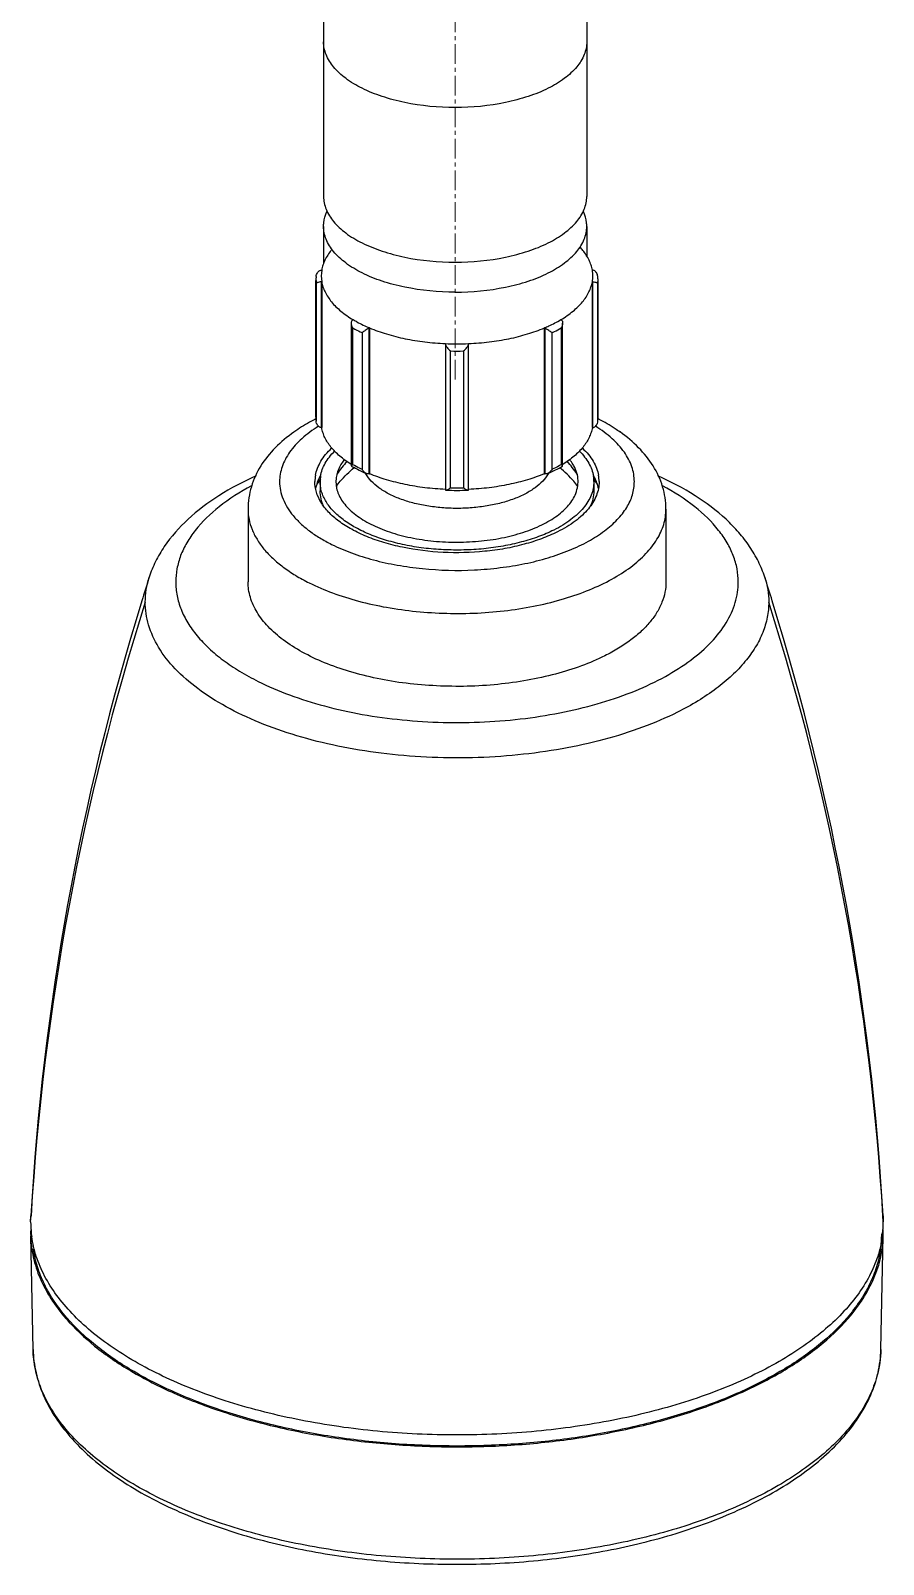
# Model space of a CAD drawing. Extents: x 0 to 3160, y 0 to 2315.
# Drawn here: x 986.9 to 1067.9, y 1753.3 to 1899 of the extents above; entities that cross this region are included whole.
import ezdxf

# ---------------------------------------------------------------- set-up
doc = ezdxf.new("R2010")
doc.units = 0
doc.header["$LTSCALE"] = 10
doc.header["$MEASUREMENT"] = 0
doc.linetypes.add('CENTER', pattern=[0.6, 0.375, -0.075, 0.075, -0.075])
doc.linetypes.add('CENTER2', pattern=[28.575, 19.05, -3.175, 3.175, -3.175])
doc.layers.get('0').update_dxf_attribs({"linetype": 'CONTINUOUS'})
doc.layers.add('Cneter', color=1, linetype='CENTER2', lineweight=13)
doc.layers.add('DEF_LAYER_ASSEM_MEMBER', color=7, linetype='CONTINUOUS')

msp = doc.modelspace()

# ---------------------------------------------------------------- linework, layer by layer
at = {"color": 7, "linetype": 'Continuous'}
for p, q in [((1014.01, 1862.28), (1014.01, 1875.27)), ((1040.81, 1862.28), (1040.81, 1875.27)), ((1014.56, 1875.15), (1014.56, 1861.3)), ((1040.27, 1861.3), (1040.27, 1875.15)), ((1017.38, 1857.65), (1017.38, 1871.21)), ((1017.54, 1871.55), (1017.55, 1871.55)), ((1037.28, 1871.55), (1037.29, 1871.55)), ((1037.45, 1857.65), (1037.45, 1871.21)), ((1019.1, 1870.77), (1019.1, 1856.91)), ((1035.72, 1856.91), (1035.72, 1870.77)), ((1026.31, 1869.28), (1026.31, 1855.4)), ((1028.51, 1855.4), (1028.51, 1869.28)), ((1014.03, 1861.91), (1014.03, 1861.97)), ((1040.79, 1861.91), (1040.8, 1861.97)), ((1014.43, 1856.4), (1014.11, 1855.92)), ((1017.38, 1857.65), (1017.38, 1857.64)), ((1037.45, 1857.64), (1037.45, 1857.65)), ((1040.39, 1856.4), (1040.72, 1855.92)), ((1014.41, 1856.16), (1014.41, 1855.29)), ((1040.41, 1856.16), (1040.41, 1855.29)), ((1007.56, 1853.56), (1007.56, 1846.63)), ((1047.26, 1853.56), (1047.26, 1846.63)), ((986.91, 1785.84), (986.93, 1786.41)), ((1067.9, 1786.41), (1067.91, 1785.84)), ((986.91, 1784.71), (986.92, 1784.5)), ((987.14, 1773.71), (986.92, 1784.5)), ((1067.68, 1773.71), (1067.91, 1784.5)), ((1067.91, 1784.5), (1067.91, 1784.71)), ((990.25, 1776.66), (990.27, 1776.64)), ((1064.54, 1776.62), (1064.57, 1776.66))]:
    msp.add_line(p, q, dxfattribs=at)
at = {"color": 9, "linetype": 'Continuous'}
for p, q in [((1014.56, 1876.25), (1014.56, 1876.25)), ((1040.27, 1876.25), (1040.27, 1876.25)), ((1014.03, 1874.96), (1014.03, 1861.97)), ((1014.53, 1861.3), (1014.53, 1875.15)), ((1040.3, 1875.15), (1040.3, 1861.3)), ((1040.8, 1861.97), (1040.8, 1874.96)), ((1017.51, 1857.77), (1017.51, 1870.76)), ((1018.39, 1870.32), (1018.39, 1857.33)), ((1019.08, 1856.9), (1019.08, 1870.76)), ((1035.75, 1870.76), (1035.75, 1856.9)), ((1036.44, 1857.33), (1036.44, 1870.32)), ((1037.32, 1870.76), (1037.32, 1857.77)), ((1026.79, 1855.59), (1026.79, 1868.58)), ((1028.04, 1868.58), (1028.04, 1855.59)), ((986.91, 1785.84), (986.95, 1786.41)), ((1067.91, 1785.84), (1067.88, 1786.41))]:
    msp.add_line(p, q, dxfattribs=at)
at = {"color": 7, "linetype": 'Continuous'}
for centre, radius, start, end in [((1017.75, 1875.27), 3.74, 174.3052, 179.9935), ((1014.56, 1875.67), 0.581, 89.9999, 93.2563), ((1040.27, 1875.67), 0.581, 86.7437, 90.0001), ((1037.07, 1875.27), 3.74, 0.0065, 5.6948), ((1014.56, 1874.57), 0.581, 89.9999, 93.2563), ((1040.27, 1874.57), 0.581, 86.7437, 90.0001), ((1017.74, 1871.17), 0.426, 116.5935, 120.1619), ((1037.09, 1871.17), 0.426, 59.8381, 63.4065), ((1019.29, 1870.39), 0.426, 116.5935, 120.1619), ((1035.53, 1870.39), 0.426, 59.8381, 63.4065), ((1022.77, 1844.98), 19.26, 117.0733, 117.3564), ((1017.74, 1862.28), 3.73, 180.0011, 183.2519), ((1037.08, 1862.28), 3.73, 356.748, 359.9989), ((1032.06, 1844.98), 19.26, 62.6426, 62.9234), ((1017.76, 1862.28), 3.75, 183.253, 185.6931), ((1014.56, 1861.88), 0.581, 266.7437, 270.0001), ((1040.27, 1861.88), 0.581, 269.9999, 273.2563), ((1037.06, 1862.28), 3.75, 354.3069, 356.7469), ((1027.53, 1848.87), 14.03, 138.8691, 145.2431), ((1027.3, 1848.87), 14.03, 34.7108, 41.1331), ((1017.31, 1856.16), 3.4, 169.7478, 179.9856), ((1017.68, 1856.16), 3.27, 170.8469, 179.9947), ((1018.45, 1854.42), 4.63, 149.0816, 150.6327), ((1024.46, 1870.09), 14.33, 244.5525, 246.8361), ((1021.36, 1858.38), 3, 207.9508, 209.7482), ((1018.93, 1857.26), 0.387, 292.7907, 296.5957), ((1035.9, 1857.26), 0.387, 243.4043, 247.2093), ((1030.28, 1870.28), 14.53, 293.1801, 295.4314), ((1033.46, 1858.38), 3, 330.252, 332.049), ((1036.38, 1854.42), 4.63, 29.3673, 30.9196), ((1037.13, 1856.16), 3.29, 0.0254, 9.1275), ((1037.49, 1856.16), 3.42, 0.0522, 10.2199), ((1017.85, 1854.71), 3.96, 157.121, 159.5007), ((1027.41, 1881.59), 26.26, 267.7138, 272.2862), ((1036.97, 1854.71), 3.96, 20.4993, 22.879), ((1225.67, 1773.97), 238.95, 162.1863, 162.7506), ((829.16, 1773.97), 238.95, 17.2494, 17.8137), ((1230.55, 1772.63), 244.01, 162.7905, 176.762), ((824.27, 1772.63), 244.01, 3.238, 17.2095), ((997.09, 1785.84), 10.18, 180.0106, 186.3893), ((997.02, 1784.71), 10.11, 177.8566, 179.9993), ((1057.73, 1785.84), 10.18, 353.6107, 359.9894), ((1057.8, 1784.71), 10.11, 0.0007, 2.1433), ((997.21, 1785.85), 10.3, 186.3852, 187.8905), ((1057.62, 1784.71), 10.14, 351.653, 359.9926), ((1057.61, 1785.85), 10.3, 352.1258, 353.6149)]:
    msp.add_arc(centre, radius, start, end, dxfattribs=at)
at = {"color": 9, "linetype": 'Continuous'}
for centre, radius, start, end in [((1017.38, 1875.27), 3.36, 180.0057, 185.3231), ((1017.76, 1875.7), 3.24, 170.3168, 189.7658), ((1037.07, 1875.7), 3.25, 0.0081, 9.6594), ((1037.05, 1875.7), 3.27, 350.2691, 359.9654), ((1037.45, 1875.27), 3.36, 354.6769, 359.9943), ((1027.41, 1895.01), 25.76, 267.5523, 272.4477), ((1027.41, 1895.35), 26.78, 268.6665, 271.3335), ((1017.37, 1862.28), 3.35, 180.0011, 183.0384), ((1037.46, 1862.28), 3.35, 356.9615, 359.9989), ((1017.38, 1862.28), 3.37, 183.0392, 185.3214), ((1037.44, 1862.28), 3.37, 354.6786, 356.9607), ((1027.41, 1882.36), 26.78, 268.6665, 271.3335), ((1226.26, 1772.04), 239.74, 162.3518, 176.563), ((828.57, 1772.04), 239.74, 3.437, 17.6482)]:
    msp.add_arc(centre, radius, start, end, dxfattribs=at)
at = {"color": 7, "linetype": 'Continuous'}
for points, knots in [([(1015.53, 1878.22), (1015.51, 1878.19), (1015.25, 1877.88), (1014.93, 1877.4), (1014.67, 1876.74), (1014.59, 1876.42), (1014.56, 1876.25)], [2.493682, 2.493682, 2.493682, 2.493682, 2.59823, 3.697788, 4.211429, 4.708088, 4.708088, 4.708088, 4.708088]), ([(1040.27, 1876.25), (1040.24, 1876.42), (1040.16, 1876.74), (1039.89, 1877.4), (1039.52, 1877.96), (1039.19, 1878.34), (1039.1, 1878.43)], [0, 0, 0, 0, 0.496659, 1.0103, 2.109859, 2.506271, 2.506271, 2.506271, 2.506271])]:
    msp.add_open_spline(points, degree=3, knots=knots, dxfattribs=at)
for points, start_tangent, end_tangent in [([(1014.03, 1875.64), (1014.08, 1875.84), (1014.17, 1876.03), (1014.24, 1876.11), (1014.32, 1876.18), (1014.42, 1876.23), (1014.53, 1876.25)], (0.099115, 0.995076), (0.998385, 0.056816)), ([(1040.79, 1875.64), (1040.75, 1875.84), (1040.65, 1876.03), (1040.58, 1876.11), (1040.5, 1876.18), (1040.41, 1876.23), (1040.3, 1876.25)], (-0.099133, 0.995074), (-0.998385, 0.056816)), ([(1014.53, 1875.15), (1014.31, 1875.12), (1014.16, 1875.07), (1014.1, 1875.05), (1014.06, 1875.02), (1014.03, 1874.96)], (-0.998385, -0.056816), (-0.131638, -0.991298)), ([(1014.56, 1875.15), (1014.68, 1874.66), (1014.88, 1874.18), (1015.49, 1873.24), (1016.38, 1872.36), (1017.54, 1871.55)], (0.168712, -0.985665), (0.859319, -0.51144)), ([(1037.29, 1871.55), (1038.44, 1872.36), (1039.33, 1873.24), (1039.95, 1874.18), (1040.14, 1874.66), (1040.27, 1875.15)], (0.859319, 0.51144), (0.168712, 0.985665)), ([(1040.3, 1875.15), (1040.51, 1875.12), (1040.67, 1875.07), (1040.72, 1875.05), (1040.76, 1875.02), (1040.8, 1874.96)], (0.998385, -0.056816), (0.131638, -0.991298)), ([(1017.38, 1871.21), (1017.38, 1871.31), (1017.41, 1871.4), (1017.46, 1871.48), (1017.52, 1871.53)], (0, 1), (0.864851, 0.502029)), ([(1017.51, 1870.76), (1017.41, 1870.98), (1017.38, 1871.21)], (-0.483473, 0.875359), (0, 1)), ([(1037.3, 1871.53), (1037.37, 1871.48), (1037.42, 1871.4), (1037.44, 1871.31), (1037.45, 1871.21)], (0.864851, -0.502029), (0, -1)), ([(1037.45, 1871.21), (1037.41, 1870.98), (1037.32, 1870.76)], (0, -1), (-0.483473, -0.875359)), ([(1019.08, 1870.76), (1018.89, 1870.64), (1018.7, 1870.52), (1018.39, 1870.32)], (-0.864851, -0.502029), (-0.821561, -0.570121)), ([(1019.1, 1870.77), (1020.71, 1870.19), (1022.48, 1869.74), (1024.36, 1869.44), (1026.31, 1869.28)], (0.921599, -0.388144), (0.999086, -0.042752)), ([(1028.51, 1869.28), (1030.47, 1869.44), (1032.35, 1869.74), (1034.12, 1870.19), (1035.72, 1870.77)], (0.999086, 0.042752), (0.921599, 0.388144)), ([(1036.44, 1870.32), (1036.13, 1870.52), (1035.93, 1870.64), (1035.75, 1870.76)], (-0.821561, 0.570121), (-0.864851, 0.502029)), ([(1026.31, 1869.26), (1026.33, 1869.18), (1026.36, 1869.1), (1026.41, 1869), (1026.48, 1868.91), (1026.63, 1868.73), (1026.79, 1868.58)], (0, -1), (0.752981, -0.658042)), ([(1028.04, 1868.58), (1028.2, 1868.73), (1028.35, 1868.91), (1028.41, 1869), (1028.46, 1869.1), (1028.5, 1869.18), (1028.51, 1869.26)], (0.752981, 0.658042), (0, 1)), ([(1011.92, 1860.87), (1010.15, 1859.38), (1008.77, 1857.65), (1007.88, 1855.68), (1007.64, 1854.63), (1007.56, 1853.56)], (-0.816556, -0.577266), (0, -1)), ([(1013.92, 1862.08), (1013.39, 1861.8), (1011.92, 1860.87)], (-0.888164, -0.459527), (-0.816497, -0.57735)), ([(1014.53, 1861.3), (1014.42, 1861.32), (1014.32, 1861.37), (1014.24, 1861.44), (1014.17, 1861.52), (1014.08, 1861.7), (1014.03, 1861.91)], (-0.998385, 0.056816), (-0.099133, 0.995074)), ([(1017.36, 1857.8), (1016.28, 1858.59), (1015.44, 1859.45), (1014.86, 1860.35), (1014.68, 1860.82), (1014.56, 1861.3)], (-0.849315, 0.527887), (-0.168712, 0.985665)), ([(1040.27, 1861.3), (1040.15, 1860.82), (1039.96, 1860.35), (1039.39, 1859.45), (1038.55, 1858.59), (1037.46, 1857.8)], (-0.168712, -0.985665), (-0.849315, -0.527887)), ([(1040.3, 1861.3), (1040.41, 1861.32), (1040.5, 1861.37), (1040.58, 1861.44), (1040.65, 1861.52), (1040.75, 1861.7), (1040.79, 1861.91)], (0.998385, 0.056816), (0.099115, 0.995076)), ([(1042.9, 1860.87), (1042.43, 1861.19), (1040.91, 1862.08)], (-0.816497, 0.57735), (-0.888155, 0.459543)), ([(1047.26, 1853.56), (1047.18, 1854.64), (1046.95, 1855.68), (1046.05, 1857.65), (1044.67, 1859.38), (1042.9, 1860.88)], (0, 1), (-0.81671, 0.577049)), ([(1013.97, 1856.76), (1014.16, 1857.43), (1014.48, 1858.09), (1014.93, 1858.73), (1015.5, 1859.34)], (0.176937, 0.984222), (0.729748, 0.683716)), ([(1039.32, 1859.34), (1039.9, 1858.73), (1040.35, 1858.09), (1040.67, 1857.43), (1040.86, 1856.76)], (0.729707, -0.68376), (0.177028, -0.984206)), ([(1014.45, 1856.68), (1014.61, 1857.3), (1014.89, 1857.91), (1015.29, 1858.5), (1015.8, 1859.08)], (0.158492, 0.98736), (0.708675, 0.705536)), ([(1016.71, 1858.26), (1016.6, 1858.11), (1016.31, 1857.66)], (-0.6179, -0.786256), (-0.476339, -0.879262)), ([(1017.51, 1857.77), (1017.45, 1857.73), (1017.41, 1857.69), (1017.39, 1857.67), (1017.38, 1857.66), (1017.38, 1857.65)], (-0.81427, -0.580487), (0, -1)), ([(1037.43, 1857.67), (1037.39, 1857.71), (1037.32, 1857.77)], (-0.663941, 0.747785), (-0.81427, 0.580487)), ([(1038.51, 1857.66), (1038.43, 1857.81), (1038.12, 1858.26)], (-0.476341, 0.879261), (-0.617902, 0.786255)), ([(1039.03, 1859.08), (1039.54, 1858.5), (1039.93, 1857.91), (1040.21, 1857.3), (1040.37, 1856.68)], (0.708677, -0.705533), (0.158398, -0.987375)), ([(1008.32, 1856.71), (1004.79, 1854.82), (1001.86, 1852.58), (999.61, 1849.99), (998.78, 1848.57), (998.17, 1847.07)], (-0.912104, -0.409958), (-0.305925, -0.952056)), ([(1014.42, 1856.69), (1014.36, 1856.58), (1014.2, 1856.25)], (-0.490342, -0.87153), (-0.388669, -0.921377)), ([(1016.31, 1857.66), (1016.07, 1857.1), (1015.94, 1856.54), (1015.92, 1855.96), (1016.01, 1855.39), (1016.22, 1854.83), (1016.54, 1854.28), (1016.97, 1853.75), (1017.5, 1853.25), (1018.12, 1852.77), (1018.84, 1852.32), (1019.65, 1851.92), (1020.53, 1851.55), (1022.48, 1850.96), (1024.63, 1850.58), (1026.89, 1850.41), (1029.17, 1850.48), (1031.39, 1850.76), (1032.44, 1850.99), (1033.44, 1851.26), (1034.38, 1851.58), (1035.26, 1851.95), (1036.05, 1852.36), (1036.76, 1852.81), (1037.38, 1853.29), (1037.9, 1853.8), (1038.32, 1854.33), (1038.63, 1854.88)], (-0.476339, -0.879262), (0.413886, 0.910329)), ([(1017.38, 1857.64), (1017.6, 1857.52), (1018.3, 1857.16)], (0.864485, -0.502659), (0.902917, -0.429816)), ([(1018.82, 1856.92), (1018.7, 1856.99), (1018.58, 1857.09), (1018.39, 1857.33)], (-0.919257, 0.393657), (-0.528818, 0.848735)), ([(1036.07, 1856.89), (1035.56, 1856.21), (1034.83, 1855.58), (1034.4, 1855.29), (1033.92, 1855.01), (1032.83, 1854.53), (1031.61, 1854.14), (1030.27, 1853.86), (1028.86, 1853.68), (1027.41, 1853.62), (1025.97, 1853.68), (1024.56, 1853.86), (1023.22, 1854.14), (1021.99, 1854.53), (1020.91, 1855.01), (1020.43, 1855.29), (1019.99, 1855.58), (1019.27, 1856.21), (1018.76, 1856.89)], (-0.496104, -0.868263), (-0.496107, 0.868261)), ([(1019.08, 1856.9), (1018.96, 1856.89), (1018.82, 1856.92)], (-0.92214, -0.386856), (-0.919257, 0.393657)), ([(1026.31, 1855.42), (1024.36, 1855.58), (1022.48, 1855.89), (1020.71, 1856.34), (1019.1, 1856.91)], (-0.999086, 0.042752), (-0.921599, 0.388144)), ([(1035.72, 1856.91), (1034.12, 1856.34), (1032.35, 1855.89), (1030.47, 1855.58), (1028.51, 1855.42)], (-0.921599, -0.388144), (-0.999086, -0.042752)), ([(1036, 1856.92), (1035.87, 1856.89), (1035.75, 1856.9)], (-0.919256, -0.393661), (-0.92214, 0.386856)), ([(1036.44, 1857.33), (1036.24, 1857.09), (1036.13, 1856.99), (1036, 1856.92)], (-0.528818, -0.848735), (-0.919256, -0.393661)), ([(1036.52, 1857.16), (1036.76, 1857.27), (1037.45, 1857.64)], (0.902917, 0.429816), (0.864485, 0.502659)), ([(1037.45, 1857.65), (1037.45, 1857.66), (1037.43, 1857.67)], (0, 1), (-0.663941, 0.747785)), ([(1038.63, 1854.88), (1038.85, 1855.58), (1038.91, 1856.28), (1038.8, 1856.98), (1038.51, 1857.66)], (0.413886, 0.910329), (-0.476341, 0.879261)), ([(1040.62, 1856.25), (1040.57, 1856.36), (1040.41, 1856.69)], (-0.38867, 0.921377), (-0.490342, 0.87153)), ([(1056.65, 1847.07), (1056.04, 1848.57), (1055.21, 1849.99), (1054.18, 1851.33), (1052.97, 1852.58), (1050.03, 1854.82), (1046.5, 1856.71)], (-0.305925, 0.952056), (-0.912228, 0.409682)), ([(1040.91, 1856.16), (1040.85, 1855.5), (1040.65, 1854.84), (1039.89, 1853.58), (1039.32, 1852.98), (1038.64, 1852.41), (1037.85, 1851.88), (1036.96, 1851.39), (1035.45, 1850.74), (1033.78, 1850.21), (1031.96, 1849.8), (1030.05, 1849.54), (1026.09, 1849.44), (1022.25, 1849.92), (1020.47, 1850.37), (1018.85, 1850.94), (1017.41, 1851.63), (1016.19, 1852.41), (1015.21, 1853.27), (1014.49, 1854.2), (1014.06, 1855.17), (1013.91, 1856.16)], (0, -1), (0, 1)), ([(1014.14, 1856.1), (1014.09, 1855.95), (1013.98, 1855.51)], (-0.350072, -0.936723), (-0.191044, -0.981581)), ([(1040.41, 1856.16), (1040.35, 1855.52), (1040.16, 1854.89), (1039.85, 1854.27), (1039.42, 1853.67), (1038.88, 1853.09), (1038.22, 1852.55), (1037.46, 1852.03), (1036.61, 1851.56), (1035.16, 1850.94), (1033.54, 1850.43), (1031.79, 1850.04), (1029.95, 1849.78), (1028.05, 1849.67), (1026.14, 1849.69), (1024.25, 1849.85), (1022.44, 1850.15), (1020.73, 1850.58), (1019.17, 1851.13), (1017.78, 1851.79), (1016.6, 1852.55), (1015.66, 1853.38), (1014.97, 1854.27), (1014.73, 1854.73), (1014.55, 1855.2), (1014.45, 1855.68), (1014.41, 1856.16)], (-0.000021, -1), (-0.000021, 1)), ([(1014.76, 1853.8), (1014.5, 1854.54), (1014.41, 1855.29)], (-0.426336, 0.904565), (0, 1)), ([(1026.31, 1855.4), (1026.32, 1855.38), (1026.33, 1855.36), (1026.37, 1855.35)], (0, -1), (0.99924, -0.038985)), ([(1026.37, 1855.35), (1026.4, 1855.35), (1026.45, 1855.37), (1026.55, 1855.42), (1026.67, 1855.49), (1026.79, 1855.59)], (0.99924, -0.038985), (0.770482, 0.637462)), ([(1028.04, 1855.59), (1028.16, 1855.49), (1028.27, 1855.42), (1028.38, 1855.37), (1028.42, 1855.35), (1028.46, 1855.35)], (0.770482, -0.637462), (0.99924, 0.038979)), ([(1028.46, 1855.35), (1028.5, 1855.36), (1028.51, 1855.38), (1028.51, 1855.4)], (0.99924, 0.038979), (0, 1)), ([(1040.41, 1855.29), (1040.32, 1854.54), (1040.06, 1853.79)], (0, -1), (-0.429281, -0.903171)), ([(1040.85, 1855.51), (1040.82, 1855.66), (1040.68, 1856.1)], (-0.190538, 0.98168), (-0.350072, 0.936723)), ([(1047.26, 1846.63), (1047.17, 1845.66), (1046.88, 1844.7), (1046.41, 1843.75), (1045.75, 1842.83), (1044.92, 1841.95), (1043.92, 1841.12), (1042.76, 1840.34), (1041.45, 1839.61), (1039.24, 1838.66), (1036.77, 1837.88), (1034.1, 1837.29), (1031.29, 1836.9), (1028.39, 1836.72), (1025.47, 1836.76), (1022.59, 1837), (1019.82, 1837.46), (1017.21, 1838.12), (1014.82, 1838.96), (1012.71, 1839.97), (1010.91, 1841.12), (1009.47, 1842.39), (1008.42, 1843.75), (1007.78, 1845.18), (1007.56, 1846.63)], (0, -1), (0, 1)), ([(986.92, 1784.5), (987.16, 1782.48), (987.8, 1780.49), (988.84, 1778.54), (990.25, 1776.66)], (0.021232, -0.999775), (0.65508, -0.75556)), ([(1067.82, 1784.44), (1067.38, 1782.55), (1066.59, 1780.7), (1065.45, 1778.88), (1063.98, 1777.13), (1062.19, 1775.46), (1060.09, 1773.87), (1057.7, 1772.39), (1055.05, 1771.03), (1052.15, 1769.8), (1049.04, 1768.71), (1042.27, 1767), (1034.97, 1765.94), (1027.42, 1765.59), (1019.86, 1765.94), (1012.57, 1767), (1005.79, 1768.71), (1002.68, 1769.8), (999.78, 1771.03), (997.13, 1772.39), (994.74, 1773.87), (992.64, 1775.45), (990.85, 1777.13), (989.38, 1778.88), (988.24, 1780.69), (987.45, 1782.55), (987.01, 1784.44)], (-0.136985, -0.990573), (-0.137267, 0.990534)), ([(1064.57, 1776.66), (1065.99, 1778.55), (1067.02, 1780.49), (1067.67, 1782.48), (1067.91, 1784.5)], (0.655027, 0.755606), (0.02123, 0.999775)), ([(990.35, 1776.73), (989.15, 1778.3), (988.22, 1779.92), (987.56, 1781.57), (987.17, 1783.24)], (-0.652579, 0.757721), (-0.144722, 0.989472)), ([(1067.66, 1783.24), (1067.27, 1781.57), (1066.61, 1779.92), (1065.67, 1778.3), (1064.47, 1776.73)], (-0.144614, -0.989488), (-0.652637, -0.757671)), ([(990.27, 1776.64), (992.99, 1774.04), (996.44, 1771.67), (1000.54, 1769.56), (1005.2, 1767.78), (1010.32, 1766.35), (1015.81, 1765.31), (1021.54, 1764.68), (1027.4, 1764.46), (1033.25, 1764.67), (1038.98, 1765.31), (1044.47, 1766.35), (1049.6, 1767.77), (1054.26, 1769.55), (1058.37, 1771.65), (1061.82, 1774.03), (1064.54, 1776.62)], (0.655999, -0.754762), (0.656866, 0.754008)), ([(1064.47, 1776.73), (1061.77, 1774.13), (1058.33, 1771.75), (1054.25, 1769.64), (1049.59, 1767.86), (1044.47, 1766.43), (1038.99, 1765.38), (1033.26, 1764.75), (1027.41, 1764.54), (1021.56, 1764.75), (1015.83, 1765.39), (1010.35, 1766.43), (1005.23, 1767.86), (1000.58, 1769.65), (996.49, 1771.75), (993.06, 1774.13), (990.35, 1776.73)], (-0.652637, -0.757671), (-0.652579, 0.757721)), ([(987.14, 1773.71), (987.42, 1771.49), (988.14, 1769.32), (989.29, 1767.22), (990.86, 1765.21), (992.8, 1763.31), (995.11, 1761.54), (997.76, 1759.91), (1000.72, 1758.43)], (0.021068, -0.999778), (0.911838, -0.410551)), ([(1054.1, 1758.43), (1057.06, 1759.91), (1059.71, 1761.54), (1062.02, 1763.31), (1063.97, 1765.21), (1065.53, 1767.22), (1066.68, 1769.32), (1067.41, 1771.49), (1067.68, 1773.71)], (0.911835, 0.410556), (0.021068, 0.999778)), ([(1000.72, 1758.43), (1006.59, 1756.24), (1013.14, 1754.62), (1020.16, 1753.63), (1027.41, 1753.3), (1034.67, 1753.63), (1041.69, 1754.62), (1048.24, 1756.24), (1054.1, 1758.43)], (0.911829, -0.410569), (0.911828, 0.410572))]:
    msp.add_spline(points, degree=3, dxfattribs=dict(at, start_tangent=start_tangent, end_tangent=end_tangent))
at = {"color": 9, "linetype": 'Continuous'}
for points, start_tangent, end_tangent in [([(1017.55, 1871.55), (1017.91, 1871.34), (1019.1, 1870.77)], (0.859914, -0.510439), (0.921599, -0.388144)), ([(1035.72, 1870.77), (1036.14, 1870.95), (1037.28, 1871.55)], (0.921599, 0.388144), (0.859914, 0.510439)), ([(1017.51, 1870.76), (1017.72, 1870.64), (1018.39, 1870.32)], (0.876646, -0.481135), (0.910036, -0.41453)), ([(1036.44, 1870.32), (1036.67, 1870.42), (1037.32, 1870.76)], (0.910036, 0.41453), (0.876646, 0.481135)), ([(1014.25, 1861.42), (1012.67, 1860.24), (1011.51, 1858.95), (1010.8, 1857.57), (1010.62, 1856.87), (1010.56, 1856.16)], (-0.847737, -0.530417), (0, -1)), ([(1044.26, 1856.16), (1044.2, 1856.87), (1044.02, 1857.57), (1043.31, 1858.95), (1042.15, 1860.24), (1040.58, 1861.42)], (0, 1), (-0.847749, 0.530397)), ([(1018.39, 1857.33), (1018.16, 1857.43), (1017.51, 1857.77)], (-0.910036, 0.41453), (-0.876646, 0.481135)), ([(1037.32, 1857.77), (1037.11, 1857.65), (1036.44, 1857.33)], (-0.876646, -0.481135), (-0.910036, -0.41453)), ([(1015.93, 1855.71), (1016.32, 1856.19), (1017.64, 1857.5)], (0.616661, 0.787229), (0.756898, 0.653533)), ([(1038.89, 1855.71), (1038.5, 1856.19), (1037.18, 1857.5)], (-0.616658, 0.787232), (-0.756898, 0.653533)), ([(1007.88, 1855.75), (1004.82, 1853.77), (1002.55, 1851.53), (1001.74, 1850.35), (1001.16, 1849.13), (1000.81, 1847.88), (1000.69, 1846.63)], (-0.881619, -0.471961), (0, -1)), ([(1010.56, 1856.16), (1010.64, 1855.33), (1010.89, 1854.51), (1011.85, 1852.93), (1012.55, 1852.19), (1013.4, 1851.48), (1014.39, 1850.81), (1015.5, 1850.2), (1017.38, 1849.39), (1019.47, 1848.73), (1021.74, 1848.23), (1024.13, 1847.9), (1029.06, 1847.77), (1031.51, 1847.99), (1033.86, 1848.37), (1036.08, 1848.93), (1038.1, 1849.65), (1039.9, 1850.5), (1041.42, 1851.48), (1042.64, 1852.56), (1043.54, 1853.71), (1044.08, 1854.92), (1044.26, 1856.16)], (0, -1), (0, 1)), ([(1054.13, 1846.63), (1054.02, 1847.88), (1053.66, 1849.13), (1053.08, 1850.35), (1052.27, 1851.53), (1050, 1853.77), (1046.94, 1855.75)], (0, 1), (-0.881568, 0.472056)), ([(1007.56, 1853.56), (1007.66, 1852.59), (1007.94, 1851.62), (1008.42, 1850.68), (1009.07, 1849.76), (1009.91, 1848.88), (1010.91, 1848.05), (1012.07, 1847.26), (1013.38, 1846.54), (1015.59, 1845.59), (1018.06, 1844.81), (1020.73, 1844.22), (1023.54, 1843.83), (1026.44, 1843.65), (1029.36, 1843.68), (1032.24, 1843.93), (1035.01, 1844.39), (1037.62, 1845.05), (1040.01, 1845.89), (1042.12, 1846.9), (1043.92, 1848.05), (1045.36, 1849.32), (1046.41, 1850.68), (1047.05, 1852.1), (1047.26, 1853.56)], (0, -1), (0, 1)), ([(997.8, 1844.72), (997.89, 1845.9), (998.17, 1847.07)], (0, 1), (0.305932, 0.952053)), ([(1000.69, 1846.63), (1000.82, 1845.32), (1001.2, 1844.03), (1001.84, 1842.75), (1002.73, 1841.52), (1003.85, 1840.33), (1005.19, 1839.21), (1006.76, 1838.16), (1008.52, 1837.18), (1011.49, 1835.9), (1014.82, 1834.85), (1018.41, 1834.05), (1022.2, 1833.53), (1026.1, 1833.29), (1030.03, 1833.34), (1033.91, 1833.67), (1037.64, 1834.29), (1041.15, 1835.17), (1044.36, 1836.3), (1047.21, 1837.66), (1049.63, 1839.21), (1051.57, 1840.92), (1052.98, 1842.75), (1053.85, 1844.67), (1054.06, 1845.65), (1054.13, 1846.63)], (0, -1), (0, 1)), ([(1056.65, 1847.07), (1056.93, 1845.9), (1057.03, 1844.72)], (0.305932, -0.952053), (0, -1)), ([(1057.03, 1844.72), (1056.88, 1843.27), (1056.46, 1841.83), (1055.75, 1840.42), (1054.77, 1839.06), (1053.53, 1837.74), (1052.04, 1836.5), (1050.31, 1835.33), (1048.35, 1834.25), (1045.05, 1832.83), (1041.37, 1831.66), (1037.39, 1830.78), (1033.19, 1830.2), (1028.87, 1829.93), (1024.51, 1829.99), (1020.22, 1830.36), (1016.08, 1831.04), (1012.19, 1832.02), (1008.63, 1833.28), (1005.47, 1834.78), (1002.79, 1836.5), (1000.64, 1838.39), (999.07, 1840.42), (998.12, 1842.55), (997.88, 1843.63), (997.8, 1844.72)], (0, -1), (0, 1)), ([(1067.3, 1771.15), (1066.61, 1769.3), (1065.58, 1767.49), (1064.21, 1765.73), (1062.52, 1764.05), (1060.52, 1762.46), (1058.23, 1760.96), (1055.68, 1759.58), (1052.88, 1758.32), (1049.85, 1757.2), (1046.63, 1756.22), (1039.71, 1754.75), (1032.37, 1753.94), (1024.85, 1753.83), (1017.42, 1754.41), (1010.34, 1755.68), (1003.85, 1757.59), (1000.9, 1758.76), (998.19, 1760.07), (995.73, 1761.49), (993.54, 1763.03), (991.66, 1764.65), (990.08, 1766.36), (988.83, 1768.14), (987.92, 1769.97), (987.36, 1771.83), (987.14, 1773.71)], (-0.267706, -0.963501), (-0.02112, 0.999777)), ([(1067.68, 1773.71), (1067.57, 1772.43), (1067.3, 1771.15)], (-0.02112, -0.999777), (-0.267706, -0.963501))]:
    msp.add_spline(points, degree=3, dxfattribs=dict(at, start_tangent=start_tangent, end_tangent=end_tangent))
at = {"layer": 'Cneter', "linetype": 'CENTER', "lineweight": 5, "ltscale": 0.5}
msp.add_line((1027.24, 1865.85), (1027.24, 2034.7), dxfattribs=at)
at = {"layer": 'DEF_LAYER_ASSEM_MEMBER', "color": 7, "linetype": 'Continuous'}
for p, q in [((1014.74, 2025.51), (1014.74, 1883.26)), ((1039.74, 2025.51), (1039.74, 1883.26)), ((1014.74, 1880.41), (1014.74, 1876.9)), ((1039.74, 1880.41), (1039.74, 1877.61))]:
    msp.add_line(p, q, dxfattribs=at)
at = {"layer": 'DEF_LAYER_ASSEM_MEMBER', "color": 9, "linetype": 'Continuous'}
for points, start_tangent, end_tangent in [([(1027.24, 1891.7), (1022.45, 1892.18), (1020.29, 1892.76), (1018.4, 1893.53), (1016.84, 1894.48), (1015.69, 1895.56), (1014.98, 1896.73), (1014.74, 1897.95)], (-1, 0), (0, 1)), ([(1039.74, 1897.95), (1039.5, 1896.73), (1038.79, 1895.56), (1037.63, 1894.48), (1036.08, 1893.53), (1034.18, 1892.76), (1032.02, 1892.18), (1027.24, 1891.7)], (0, -1), (-1, 0))]:
    msp.add_spline(points, degree=3, dxfattribs=dict(at, start_tangent=start_tangent, end_tangent=end_tangent))
at = {"layer": 'DEF_LAYER_ASSEM_MEMBER', "color": 7, "linetype": 'Continuous'}
for points, start_tangent, end_tangent in [([(1014.74, 1883.26), (1014.98, 1882.04), (1015.69, 1880.87), (1016.84, 1879.79), (1018.4, 1878.84), (1020.29, 1878.07), (1022.45, 1877.49), (1027.24, 1877.01)], (0, -1), (1, 0)), ([(1027.24, 1877.01), (1032.02, 1877.49), (1034.18, 1878.07), (1036.08, 1878.84), (1037.63, 1879.79), (1038.79, 1880.87), (1039.5, 1882.04), (1039.74, 1883.26)], (1, 0), (0, 1)), ([(1014.74, 1880.41), (1014.76, 1880.76), (1015.06, 1881.81)], (0, 1), (0.418665, 0.908141)), ([(1039.74, 1880.41), (1039.72, 1880.76), (1039.42, 1881.81)], (0, 1), (-0.418665, 0.908141)), ([(1027.24, 1874.16), (1022.45, 1874.64), (1020.29, 1875.21), (1018.4, 1875.99), (1016.84, 1876.94), (1015.69, 1878.02), (1014.98, 1879.19), (1014.74, 1880.41)], (-1, 0), (0, 1)), ([(1027.24, 1874.16), (1032.02, 1874.64), (1034.18, 1875.21), (1036.08, 1875.99), (1037.63, 1876.94), (1038.79, 1878.02), (1039.5, 1879.19), (1039.74, 1880.41)], (1, 0), (0, 1))]:
    msp.add_spline(points, degree=3, dxfattribs=dict(at, start_tangent=start_tangent, end_tangent=end_tangent))

doc.saveas('drawing.dxf')
